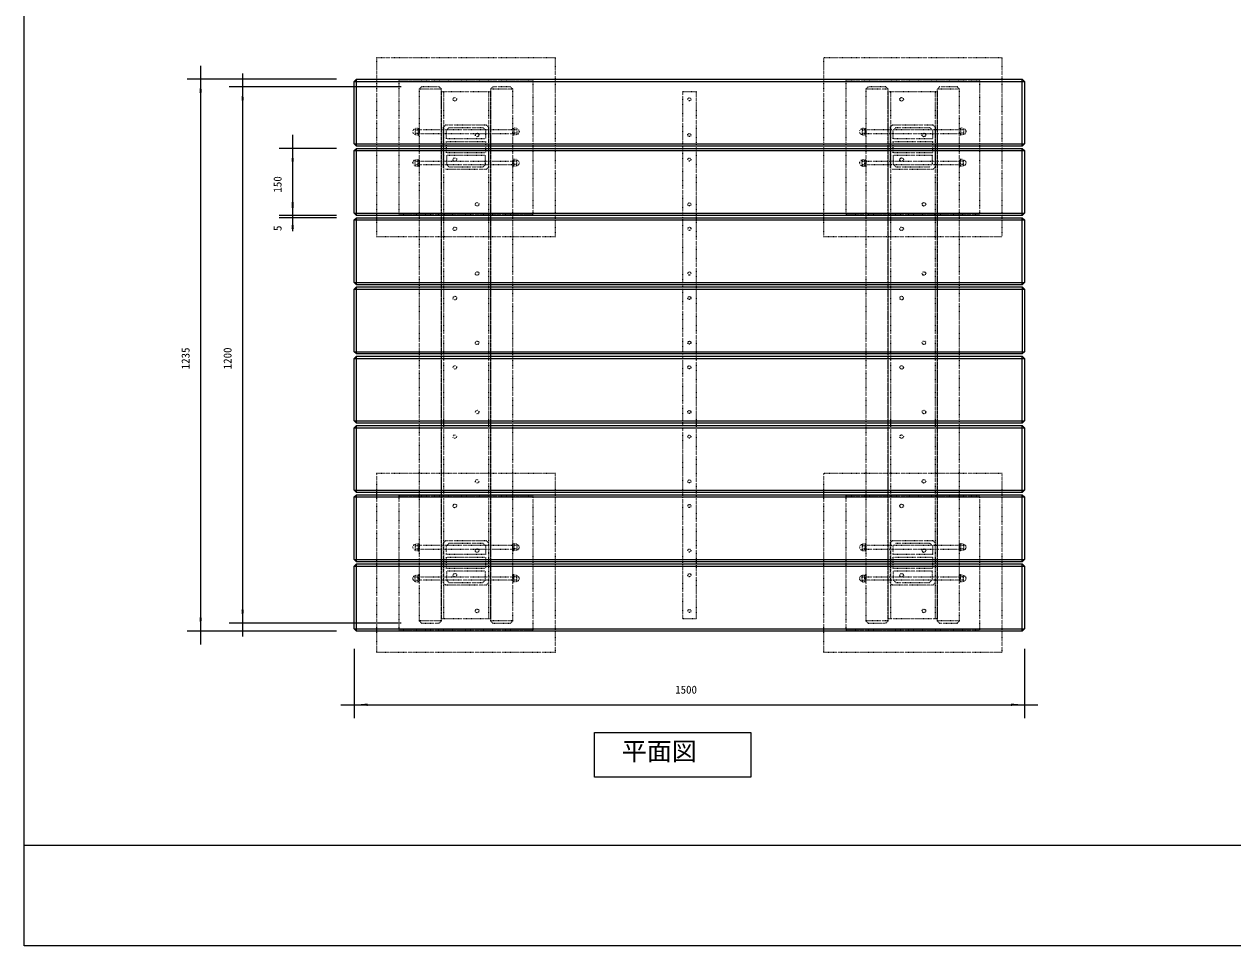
# Model space of a CAD drawing. Units: millimetres, scale not verified. Extents: x -2925 to 2925, y -2062 to 2062.
# Drawn here: x -2925 to -220, y -2062 to 0 of the extents above; entities that cross this region are included whole.
import ezdxf
from ezdxf.enums import TextEntityAlignment as Align

# ---------------------------------------------------------------- set-up
doc = ezdxf.new("R2010")
doc.units = ezdxf.units.MM
doc.header["$LTSCALE"] = 10
doc.linetypes.add('USER5', pattern=[0.208282, 0.069427, -0.138855])
doc.layers.add('0-1_IMPORTED', color=30, linetype='Continuous', lineweight=18)
doc.styles.add('ＭＳ ゴシック', font='')
doc.styles.get('ＭＳ ゴシック').set_extended_font_data('MS Gothic')

msp = doc.modelspace()

# ---------------------------------------------------------------- linework, layer by layer
at = {"layer": '0-1_IMPORTED', "color": 1}
for p, q in [((-2530, -93), (-2530, -123)), ((-2226, -123), (-2560, -123)), ((-2530, -123), (-2530, -1358)), ((-2436, -110.5), (-2436, -140.5)), ((-2081, -140.5), (-2466, -140.5)), ((-2436, -140.5), (-2436, -1340.5)), ((-2324, -248), (-2324, -278)), ((-2226, -278), (-2354, -278)), ((-2324, -278), (-2324, -428)), ((-2324, -398), (-2324, -428)), ((-2226, -428), (-2354, -428)), ((-2226, -428), (-2354, -428)), ((-2324, -428), (-2324, -458)), ((-2324, -428), (-2324, -433)), ((-2226, -433), (-2354, -433)), ((-2324, -433), (-2324, -463)), ((-2324, -433), (-2324, -462.87)), ((-2081, -1340.5), (-2466, -1340.5)), ((-2436, -1340.5), (-2436, -1370.5)), ((-2226, -1358), (-2560, -1358)), ((-2530, -1358), (-2530, -1388)), ((-2186, -1398), (-2186, -1553)), ((-686, -1398), (-686, -1553)), ((-2216, -1523), (-2186, -1523)), ((-2186, -1523), (-686, -1523)), ((-686, -1523), (-656, -1523))]:
    msp.add_line(p, q, dxfattribs=at)
at = {"layer": '0-1_IMPORTED'}
for p, q in [((-2186, -128), (-2181, -123)), ((-2186, -268), (-2186, -128)), ((-2186, -128), (-686, -128)), ((-2181, -123), (-691, -123)), ((-2181, -273), (-2181, -123)), ((-691, -123), (-686, -128)), ((-691, -273), (-691, -123)), ((-686, -128), (-686, -268)), ((-2181, -273), (-2186, -268)), ((-2186, -268), (-686, -268)), ((-686, -268), (-691, -273)), ((-2186, -283), (-2181, -278)), ((-2186, -423), (-2186, -283)), ((-2186, -283), (-686, -283)), ((-691, -273), (-2181, -273)), ((-2181, -278), (-691, -278)), ((-2181, -428), (-2181, -278)), ((-691, -278), (-686, -283)), ((-691, -428), (-691, -278)), ((-686, -283), (-686, -423)), ((-2181, -428), (-2186, -423)), ((-2186, -423), (-686, -423)), ((-691, -428), (-2181, -428)), ((-686, -423), (-691, -428)), ((-2186, -438), (-2181, -433)), ((-2186, -578), (-2186, -438)), ((-2186, -438), (-686, -438)), ((-2181, -433), (-691, -433)), ((-2181, -583), (-2181, -433)), ((-691, -433), (-686, -438)), ((-691, -583), (-691, -433)), ((-686, -438), (-686, -578)), ((-2181, -583), (-2186, -578)), ((-2186, -578), (-686, -578)), ((-2186, -593), (-2181, -588)), ((-2186, -733), (-2186, -593)), ((-2186, -593), (-686, -593)), ((-691, -583), (-2181, -583)), ((-2181, -588), (-691, -588)), ((-2181, -738), (-2181, -588)), ((-686, -578), (-691, -583)), ((-691, -588), (-686, -593)), ((-691, -588), (-691, -738)), ((-686, -593), (-686, -733)), ((-2181, -738), (-2186, -733)), ((-2186, -733), (-686, -733)), ((-2186, -748), (-2181, -743)), ((-2186, -888), (-2186, -748)), ((-2186, -748), (-686, -748)), ((-691, -738), (-2181, -738)), ((-2181, -743), (-691, -743)), ((-2181, -893), (-2181, -743)), ((-686, -733), (-691, -738)), ((-691, -743), (-686, -748)), ((-691, -893), (-691, -743)), ((-686, -748), (-686, -888)), ((-2181, -893), (-2186, -888)), ((-2186, -888), (-686, -888)), ((-686, -888), (-691, -893)), ((-2186, -903), (-2181, -898)), ((-2186, -1043), (-2186, -903)), ((-2186, -903), (-686, -903)), ((-691, -893), (-2181, -893)), ((-2181, -898), (-691, -898)), ((-2181, -1048), (-2181, -898)), ((-691, -898), (-686, -903)), ((-691, -1048), (-691, -898)), ((-686, -903), (-686, -1043)), ((-2181, -1048), (-2186, -1043)), ((-2186, -1043), (-686, -1043)), ((-2186, -1058), (-2181, -1053)), ((-691, -1048), (-2181, -1048)), ((-2181, -1053), (-691, -1053)), ((-2181, -1203), (-2181, -1053)), ((-686, -1043), (-691, -1048)), ((-691, -1053), (-686, -1058)), ((-691, -1203), (-691, -1053)), ((-2186, -1198), (-2186, -1058)), ((-2186, -1058), (-686, -1058)), ((-686, -1058), (-686, -1198)), ((-2181, -1203), (-2186, -1198)), ((-2186, -1198), (-686, -1198)), ((-2186, -1213), (-2181, -1208)), ((-2186, -1353), (-2186, -1213)), ((-2186, -1213), (-686, -1213)), ((-691, -1203), (-2181, -1203)), ((-2181, -1208), (-691, -1208)), ((-2181, -1358), (-2181, -1208)), ((-686, -1198), (-691, -1203)), ((-691, -1208), (-686, -1213)), ((-691, -1358), (-691, -1208)), ((-686, -1213), (-686, -1353)), ((-2181, -1358), (-2186, -1353)), ((-2186, -1353), (-686, -1353)), ((-691, -1358), (-2181, -1358)), ((-686, -1353), (-691, -1358)), ((-2925, -1837.5), (2925, -1837.5))]:
    msp.add_line(p, q, dxfattribs=at)
at = {"layer": '0-1_IMPORTED', "linetype": 'USER5'}
for p, q in [((-1991, -145.5), (-2041, -145.5)), ((-1986, -150.5), (-1986, -1330.5)), ((-1886, -150.5), (-1886, -1330.5)), ((-1831, -145.5), (-1881, -145.5)), ((-991, -145.5), (-1041, -145.5)), ((-986, -150.5), (-986, -1330.5)), ((-886, -150.5), (-886, -1330.5)), ((-831, -145.5), (-881, -145.5)), ((-2049.75, -234.75), (-2049.5, -234.75)), ((-2049.5, -234.75), (-2048.49, -233)), ((-2049.5, -234.75), (-2049.5, -246.25)), ((-2049.5, -236.76), (-2043, -236.76)), ((-2048.49, -233), (-2044.01, -233)), ((-2043, -234.75), (-2044.01, -233)), ((-2043, -234.75), (-2043, -246.25)), ((-1829, -234.75), (-1827.99, -233)), ((-1829, -234.75), (-1829, -246.25)), ((-1822.5, -236.76), (-1829, -236.76)), ((-1823.51, -233), (-1827.99, -233)), ((-1822.5, -234.75), (-1823.51, -233)), ((-1822.25, -234.75), (-1822.5, -234.75)), ((-1822.5, -234.75), (-1822.5, -246.25)), ((-1049.75, -234.75), (-1049.5, -234.75)), ((-1049.5, -234.75), (-1048.49, -233)), ((-1049.5, -234.75), (-1049.5, -246.25)), ((-1049.5, -236.76), (-1043, -236.76)), ((-1048.49, -233), (-1044.01, -233)), ((-1043, -234.75), (-1044.01, -233)), ((-1043, -234.75), (-1043, -246.25)), ((-829, -234.75), (-827.99, -233)), ((-829, -234.75), (-829, -246.25)), ((-822.5, -236.76), (-829, -236.76)), ((-823.51, -233), (-827.99, -233)), ((-822.5, -234.75), (-823.51, -233)), ((-822.25, -234.75), (-822.5, -234.75)), ((-822.5, -234.75), (-822.5, -246.25)), ((-2049.75, -246.25), (-2049.5, -246.25)), ((-2049.5, -244.24), (-2043, -244.24)), ((-2049.5, -246.25), (-2048.49, -248)), ((-2048.49, -248), (-2044.01, -248)), ((-2043, -246.25), (-2044.01, -248)), ((-1822.5, -244.24), (-1829, -244.24)), ((-1829, -246.25), (-1827.99, -248)), ((-1823.51, -248), (-1827.99, -248)), ((-1822.5, -246.25), (-1823.51, -248)), ((-1822.25, -246.25), (-1822.5, -246.25)), ((-1049.75, -246.25), (-1049.5, -246.25)), ((-1049.5, -244.24), (-1043, -244.24)), ((-1049.5, -246.25), (-1048.49, -248)), ((-1048.49, -248), (-1044.01, -248)), ((-1043, -246.25), (-1044.01, -248)), ((-822.5, -244.24), (-829, -244.24)), ((-829, -246.25), (-827.99, -248)), ((-823.51, -248), (-827.99, -248)), ((-822.5, -246.25), (-823.51, -248)), ((-822.25, -246.25), (-822.5, -246.25)), ((-2049.75, -304.75), (-2049.5, -304.75)), ((-2049.75, -316.25), (-2049.5, -316.25)), ((-2049.5, -304.75), (-2048.49, -303)), ((-2049.5, -316.25), (-2049.5, -304.75)), ((-2049.5, -306.76), (-2043, -306.76)), ((-2049.5, -314.24), (-2043, -314.24)), ((-2049.5, -316.25), (-2048.49, -318)), ((-2048.49, -303), (-2044.01, -303)), ((-2048.49, -318), (-2044.01, -318)), ((-2043, -304.75), (-2044.01, -303)), ((-2043, -316.25), (-2044.01, -318)), ((-2043, -316.25), (-2043, -304.75)), ((-1829, -304.75), (-1827.99, -303)), ((-1829, -316.25), (-1829, -304.75)), ((-1822.5, -306.76), (-1829, -306.76)), ((-1822.5, -314.24), (-1829, -314.24)), ((-1829, -316.25), (-1827.99, -318)), ((-1823.51, -303), (-1827.99, -303)), ((-1823.51, -318), (-1827.99, -318)), ((-1822.5, -304.75), (-1823.51, -303)), ((-1822.5, -316.25), (-1823.51, -318)), ((-1822.25, -304.75), (-1822.5, -304.75)), ((-1822.5, -316.25), (-1822.5, -304.75)), ((-1822.25, -316.25), (-1822.5, -316.25)), ((-1049.75, -304.75), (-1049.5, -304.75)), ((-1049.75, -316.25), (-1049.5, -316.25)), ((-1049.5, -304.75), (-1048.49, -303)), ((-1049.5, -316.25), (-1049.5, -304.75)), ((-1049.5, -306.76), (-1043, -306.76)), ((-1049.5, -314.24), (-1043, -314.24)), ((-1049.5, -316.25), (-1048.49, -318)), ((-1048.49, -303), (-1044.01, -303)), ((-1048.49, -318), (-1044.01, -318)), ((-1043, -304.75), (-1044.01, -303)), ((-1043, -316.25), (-1044.01, -318)), ((-1043, -316.25), (-1043, -304.75)), ((-829, -304.75), (-827.99, -303)), ((-829, -316.25), (-829, -304.75)), ((-822.5, -306.76), (-829, -306.76)), ((-822.5, -314.24), (-829, -314.24)), ((-829, -316.25), (-827.99, -318)), ((-823.51, -303), (-827.99, -303)), ((-823.51, -318), (-827.99, -318)), ((-822.5, -304.75), (-823.51, -303)), ((-822.5, -316.25), (-823.51, -318)), ((-822.25, -304.75), (-822.5, -304.75)), ((-822.5, -316.25), (-822.5, -304.75)), ((-822.25, -316.25), (-822.5, -316.25)), ((-2049.5, -1164.75), (-2048.49, -1163)), ((-2048.49, -1163), (-2044.01, -1163)), ((-2043, -1164.75), (-2044.01, -1163)), ((-1829, -1164.75), (-1827.99, -1163)), ((-1823.51, -1163), (-1827.99, -1163)), ((-1822.5, -1164.75), (-1823.51, -1163)), ((-1049.5, -1164.75), (-1048.49, -1163)), ((-1048.49, -1163), (-1044.01, -1163)), ((-1043, -1164.75), (-1044.01, -1163)), ((-829, -1164.75), (-827.99, -1163)), ((-823.51, -1163), (-827.99, -1163)), ((-822.5, -1164.75), (-823.51, -1163)), ((-2049.75, -1164.75), (-2049.5, -1164.75)), ((-2049.75, -1176.25), (-2049.5, -1176.25)), ((-2049.5, -1164.75), (-2049.5, -1176.25)), ((-2049.5, -1166.76), (-2043, -1166.76)), ((-2049.5, -1174.24), (-2043, -1174.24)), ((-2049.5, -1176.25), (-2048.49, -1178)), ((-2048.49, -1178), (-2044.01, -1178)), ((-2043, -1176.25), (-2044.01, -1178)), ((-2043, -1164.75), (-2043, -1176.25)), ((-1829, -1164.75), (-1829, -1176.25)), ((-1822.5, -1166.76), (-1829, -1166.76)), ((-1822.5, -1174.24), (-1829, -1174.24)), ((-1829, -1176.25), (-1827.99, -1178)), ((-1823.51, -1178), (-1827.99, -1178)), ((-1822.5, -1176.25), (-1823.51, -1178)), ((-1822.25, -1164.75), (-1822.5, -1164.75)), ((-1822.5, -1164.75), (-1822.5, -1176.25)), ((-1822.25, -1176.25), (-1822.5, -1176.25)), ((-1049.75, -1164.75), (-1049.5, -1164.75)), ((-1049.75, -1176.25), (-1049.5, -1176.25)), ((-1049.5, -1164.75), (-1049.5, -1176.25)), ((-1049.5, -1166.76), (-1043, -1166.76)), ((-1049.5, -1174.24), (-1043, -1174.24)), ((-1049.5, -1176.25), (-1048.49, -1178)), ((-1048.49, -1178), (-1044.01, -1178)), ((-1043, -1176.25), (-1044.01, -1178)), ((-1043, -1164.75), (-1043, -1176.25)), ((-829, -1164.75), (-829, -1176.25)), ((-822.5, -1166.76), (-829, -1166.76)), ((-822.5, -1174.24), (-829, -1174.24)), ((-829, -1176.25), (-827.99, -1178)), ((-823.51, -1178), (-827.99, -1178)), ((-822.5, -1176.25), (-823.51, -1178)), ((-822.25, -1164.75), (-822.5, -1164.75)), ((-822.5, -1164.75), (-822.5, -1176.25)), ((-822.25, -1176.25), (-822.5, -1176.25)), ((-2049.75, -1234.75), (-2049.5, -1234.75)), ((-2049.5, -1234.75), (-2048.49, -1233)), ((-2049.5, -1246.25), (-2049.5, -1234.75)), ((-2049.5, -1236.76), (-2043, -1236.76)), ((-2049.5, -1244.24), (-2043, -1244.24)), ((-2048.49, -1233), (-2044.01, -1233)), ((-2043, -1234.75), (-2044.01, -1233)), ((-2043, -1246.25), (-2043, -1234.75)), ((-1829, -1234.75), (-1827.99, -1233)), ((-1829, -1246.25), (-1829, -1234.75)), ((-1822.5, -1236.76), (-1829, -1236.76)), ((-1822.5, -1244.24), (-1829, -1244.24)), ((-1823.51, -1233), (-1827.99, -1233)), ((-1822.5, -1234.75), (-1823.51, -1233)), ((-1822.25, -1234.75), (-1822.5, -1234.75)), ((-1822.5, -1246.25), (-1822.5, -1234.75)), ((-1049.75, -1234.75), (-1049.5, -1234.75)), ((-1049.5, -1234.75), (-1048.49, -1233)), ((-1049.5, -1246.25), (-1049.5, -1234.75)), ((-1049.5, -1236.76), (-1043, -1236.76)), ((-1049.5, -1244.24), (-1043, -1244.24)), ((-1048.49, -1233), (-1044.01, -1233)), ((-1043, -1234.75), (-1044.01, -1233)), ((-1043, -1246.25), (-1043, -1234.75)), ((-829, -1234.75), (-827.99, -1233)), ((-829, -1246.25), (-829, -1234.75)), ((-822.5, -1236.76), (-829, -1236.76)), ((-822.5, -1244.24), (-829, -1244.24)), ((-823.51, -1233), (-827.99, -1233)), ((-822.5, -1234.75), (-823.51, -1233)), ((-822.25, -1234.75), (-822.5, -1234.75)), ((-822.5, -1246.25), (-822.5, -1234.75)), ((-2049.75, -1246.25), (-2049.5, -1246.25)), ((-2049.5, -1246.25), (-2048.49, -1248)), ((-2048.49, -1248), (-2044.01, -1248)), ((-2043, -1246.25), (-2044.01, -1248)), ((-1829, -1246.25), (-1827.99, -1248)), ((-1823.51, -1248), (-1827.99, -1248)), ((-1822.5, -1246.25), (-1823.51, -1248)), ((-1822.25, -1246.25), (-1822.5, -1246.25)), ((-1049.75, -1246.25), (-1049.5, -1246.25)), ((-1049.5, -1246.25), (-1048.49, -1248)), ((-1048.49, -1248), (-1044.01, -1248)), ((-1043, -1246.25), (-1044.01, -1248)), ((-829, -1246.25), (-827.99, -1248)), ((-823.51, -1248), (-827.99, -1248)), ((-822.5, -1246.25), (-823.51, -1248)), ((-822.25, -1246.25), (-822.5, -1246.25)), ((-1991, -1335.5), (-2041, -1335.5)), ((-1831, -1335.5), (-1881, -1335.5)), ((-991, -1335.5), (-1041, -1335.5)), ((-831, -1335.5), (-881, -1335.5))]:
    msp.add_line(p, q, dxfattribs=at)
at = {"layer": '0-1_IMPORTED'}
for points in [[(-2925, 2062.5), (2925, 2062.5), (2925, -2062.5), (-2925, -2062.5)], [(-1648.7, -1585.05), (-1298.7, -1585.05), (-1298.7, -1685.05), (-1648.7, -1685.05)]]:
    msp.add_lwpolyline(points, close=True, dxfattribs=at)
at = {"layer": '0-1_IMPORTED', "linetype": 'USER5'}
for points in [[(-1736, -75.5), (-2136, -75.5), (-2136, -475.5), (-1736, -475.5)], [(-736, -75.5), (-1136, -75.5), (-1136, -475.5), (-736, -475.5)], [(-1786, -125.5), (-2086, -125.5), (-2086, -425.5), (-1786, -425.5)], [(-786, -125.5), (-1086, -125.5), (-1086, -425.5), (-786, -425.5)], [(-1996, -140.5), (-2036, -140.5), (-2041, -145.5), (-2041, -1335.5), (-2036, -1340.5), (-1996, -1340.5), (-1991, -1335.5), (-1991, -145.5)], [(-1991, -150.5), (-1881, -150.5), (-1881, -1330.5), (-1991, -1330.5)], [(-1836, -140.5), (-1876, -140.5), (-1881, -145.5), (-1881, -1335.5), (-1876, -1340.5), (-1836, -1340.5), (-1831, -1335.5), (-1831, -145.5)], [(-1451, -150.5), (-1421, -150.5), (-1421, -1330.5), (-1451, -1330.5)], [(-996, -140.5), (-1036, -140.5), (-1041, -145.5), (-1041, -1335.5), (-1036, -1340.5), (-996, -1340.5), (-991, -1335.5), (-991, -145.5)], [(-991, -150.5), (-881, -150.5), (-881, -1330.5), (-991, -1330.5)], [(-836, -140.5), (-876, -140.5), (-881, -145.5), (-881, -1335.5), (-876, -1340.5), (-836, -1340.5), (-831, -1335.5), (-831, -145.5)], [(-2041, -232.5), (-2043, -232.5), (-2043, -248.5), (-2041, -248.5)], [(-1831, -236.5), (-2041, -236.5), (-2041, -244.5), (-1831, -244.5)], [(-1981, -225.5), (-1891, -225.5), (-1886, -230.5), (-1886, -320.5), (-1891, -325.5), (-1981, -325.5), (-1986, -320.5), (-1986, -230.5)], [(-1892, -237.5), (-1892, -256.8), (-1980, -256.8), (-1980, -237.5), (-1974, -231.5), (-1898, -231.5)], [(-1831, -232.5), (-1829, -232.5), (-1829, -248.5), (-1831, -248.5)], [(-1041, -232.5), (-1043, -232.5), (-1043, -248.5), (-1041, -248.5)], [(-831, -236.5), (-1041, -236.5), (-1041, -244.5), (-831, -244.5)], [(-981, -225.5), (-891, -225.5), (-886, -230.5), (-886, -320.5), (-891, -325.5), (-981, -325.5), (-986, -320.5), (-986, -230.5)], [(-892, -237.5), (-892, -256.8), (-980, -256.8), (-980, -237.5), (-974, -231.5), (-898, -231.5)], [(-831, -232.5), (-829, -232.5), (-829, -248.5), (-831, -248.5)], [(-1892, -262.8), (-1892, -288.2), (-1980, -288.2), (-1980, -262.8)], [(-892, -262.8), (-892, -288.2), (-980, -288.2), (-980, -262.8)], [(-1892, -313.5), (-1892, -294.2), (-1980, -294.2), (-1980, -313.5), (-1974, -319.5), (-1898, -319.5)], [(-892, -313.5), (-892, -294.2), (-980, -294.2), (-980, -313.5), (-974, -319.5), (-898, -319.5)], [(-2041, -318.5), (-2043, -318.5), (-2043, -302.5), (-2041, -302.5)], [(-1831, -314.5), (-2041, -314.5), (-2041, -306.5), (-1831, -306.5)], [(-1831, -318.5), (-1829, -318.5), (-1829, -302.5), (-1831, -302.5)], [(-1041, -318.5), (-1043, -318.5), (-1043, -302.5), (-1041, -302.5)], [(-831, -314.5), (-1041, -314.5), (-1041, -306.5), (-831, -306.5)], [(-831, -318.5), (-829, -318.5), (-829, -302.5), (-831, -302.5)], [(-1736, -1005.5), (-2136, -1005.5), (-2136, -1405.5), (-1736, -1405.5)], [(-736, -1005.5), (-1136, -1005.5), (-1136, -1405.5), (-736, -1405.5)], [(-1786, -1055.5), (-2086, -1055.5), (-2086, -1355.5), (-1786, -1355.5)], [(-786, -1055.5), (-1086, -1055.5), (-1086, -1355.5), (-786, -1355.5)], [(-2041, -1162.5), (-2043, -1162.5), (-2043, -1178.5), (-2041, -1178.5)], [(-1981, -1155.5), (-1891, -1155.5), (-1886, -1160.5), (-1886, -1250.5), (-1891, -1255.5), (-1981, -1255.5), (-1986, -1250.5), (-1986, -1160.5)], [(-1892, -1167.5), (-1892, -1186.8), (-1980, -1186.8), (-1980, -1167.5), (-1974, -1161.5), (-1898, -1161.5)], [(-1831, -1162.5), (-1829, -1162.5), (-1829, -1178.5), (-1831, -1178.5)], [(-1041, -1162.5), (-1043, -1162.5), (-1043, -1178.5), (-1041, -1178.5)], [(-981, -1155.5), (-891, -1155.5), (-886, -1160.5), (-886, -1250.5), (-891, -1255.5), (-981, -1255.5), (-986, -1250.5), (-986, -1160.5)], [(-892, -1167.5), (-892, -1186.8), (-980, -1186.8), (-980, -1167.5), (-974, -1161.5), (-898, -1161.5)], [(-831, -1162.5), (-829, -1162.5), (-829, -1178.5), (-831, -1178.5)], [(-1831, -1166.5), (-2041, -1166.5), (-2041, -1174.5), (-1831, -1174.5)], [(-831, -1166.5), (-1041, -1166.5), (-1041, -1174.5), (-831, -1174.5)], [(-1892, -1192.8), (-1892, -1218.2), (-1980, -1218.2), (-1980, -1192.8)], [(-892, -1192.8), (-892, -1218.2), (-980, -1218.2), (-980, -1192.8)], [(-2041, -1248.5), (-2043, -1248.5), (-2043, -1232.5), (-2041, -1232.5)], [(-1831, -1244.5), (-2041, -1244.5), (-2041, -1236.5), (-1831, -1236.5)], [(-1892, -1243.5), (-1892, -1224.2), (-1980, -1224.2), (-1980, -1243.5), (-1974, -1249.5), (-1898, -1249.5)], [(-1831, -1248.5), (-1829, -1248.5), (-1829, -1232.5), (-1831, -1232.5)], [(-1041, -1248.5), (-1043, -1248.5), (-1043, -1232.5), (-1041, -1232.5)], [(-831, -1244.5), (-1041, -1244.5), (-1041, -1236.5), (-831, -1236.5)], [(-892, -1243.5), (-892, -1224.2), (-980, -1224.2), (-980, -1243.5), (-974, -1249.5), (-898, -1249.5)], [(-831, -1248.5), (-829, -1248.5), (-829, -1232.5), (-831, -1232.5)]]:
    msp.add_lwpolyline(points, close=True, dxfattribs=at)
for centre, radius in [((-1961, -168), 4), ((-1436, -168), 3.5), ((-961, -168), 4), ((-1911, -248), 4), ((-1436, -248), 3.5), ((-911, -248), 4), ((-1961, -303), 4), ((-1436, -303), 3.5), ((-961, -303), 4), ((-1911, -403), 4), ((-1436, -403), 3.5), ((-911, -403), 4), ((-1961, -458), 4), ((-1436, -458), 3.5), ((-961, -458), 4), ((-1911, -558), 4), ((-1436, -558), 3.5), ((-911, -558), 4), ((-1961, -613), 4), ((-1436, -613), 3.5), ((-961, -613), 4), ((-1911, -713), 4), ((-1436, -713), 3.5), ((-911, -713), 4), ((-1961, -768), 4), ((-1436, -768), 3.5), ((-961, -768), 4), ((-1911, -868), 4), ((-1436, -868), 3.5), ((-911, -868), 4), ((-1961, -923), 4), ((-1436, -923), 3.5), ((-961, -923), 4), ((-1911, -1023), 4), ((-1436, -1023), 3.5), ((-911, -1023), 4), ((-1961, -1078), 4), ((-1436, -1078), 3.5), ((-961, -1078), 4), ((-1911, -1178), 4), ((-1436, -1178), 3.5), ((-911, -1178), 4), ((-1961, -1233), 4), ((-1436, -1233), 3.5), ((-961, -1233), 4), ((-1911, -1313), 4), ((-1436, -1313), 3.5), ((-911, -1313), 4)]:
    msp.add_circle(centre, radius, dxfattribs=at)
for centre, start, end in [((-2049.75, -240.5), 90, 270), ((-1822.25, -240.5), 270, 90), ((-1049.75, -240.5), 90, 270), ((-822.25, -240.5), 270, 90), ((-2049.75, -310.5), 90, 270), ((-1822.25, -310.5), 270, 90), ((-1049.75, -310.5), 90, 270), ((-822.25, -310.5), 270, 90), ((-2049.75, -1170.5), 90, 270), ((-1822.25, -1170.5), 270, 90), ((-1049.75, -1170.5), 90, 270), ((-822.25, -1170.5), 270, 90), ((-2049.75, -1240.5), 90, 270), ((-1822.25, -1240.5), 270, 90), ((-1049.75, -1240.5), 90, 270), ((-822.25, -1240.5), 270, 90)]:
    msp.add_arc(centre, 5.75, start, end, dxfattribs=at)
at = {"layer": '0-1_IMPORTED', "color": 1}
for points in [[(-2530, -123), (-2527.38, -153), (-2532.62, -153)], [(-2436, -140.5), (-2433.38, -170.5), (-2438.62, -170.5)], [(-2324, -278), (-2321.38, -308), (-2326.62, -308)], [(-2324, -428), (-2326.62, -398), (-2321.38, -398)], [(-2324, -433), (-2326.62, -403), (-2321.38, -403)], [(-2324, -428), (-2321.38, -458), (-2326.62, -458)], [(-2436, -1340.5), (-2438.62, -1310.5), (-2433.38, -1310.5)], [(-2530, -1358), (-2532.62, -1328), (-2527.38, -1328)], [(-2186, -1523), (-2156, -1520.38), (-2156, -1525.62)], [(-686, -1523), (-716, -1525.62), (-716, -1520.38)]]:
    msp.add_solid(points, dxfattribs=at)

# ---------------------------------------------------------------- texts
at = {"layer": '0-1_IMPORTED', "color": 7, "style": 'ＭＳ ゴシック'}
for s, p in [('150', (-2343.45, -376.81)), ('5', (-2343.45, -462.87)), ('1235', (-2549.45, -772.25)), ('1200', (-2455.45, -772.25))]:
    msp.add_text(s, height=17.91, rotation=90, dxfattribs=at).set_placement(p, align=Align.BOTTOM_LEFT)
for s, height, p in [('1500', 17.91, (-1467.75, -1503.55)), ('平面図', 41, (-1587.19, -1659.81))]:
    msp.add_text(s, height=height, dxfattribs=at).set_placement(p, align=Align.BOTTOM_LEFT)

doc.saveas('drawing.dxf')
